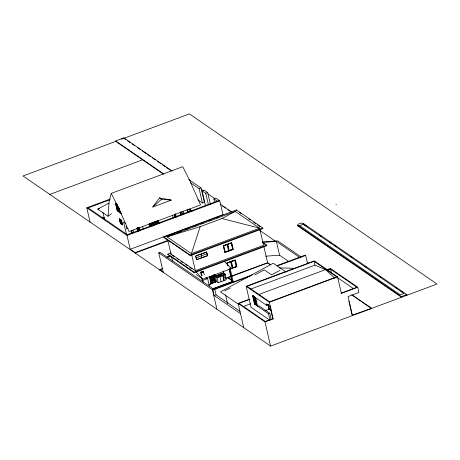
<?xml version="1.0" encoding="UTF-8"?>
<svg xmlns="http://www.w3.org/2000/svg" width="460" height="460" viewBox="0 0 460 460"><rect width="100%" height="100%" fill="white"/><g stroke="black" fill="none" stroke-linecap="round" stroke-linejoin="round"><path stroke-width="0.69" d="M108.957 203.101L97.687 209.162L108.014 216.257L109.141 201.204L111.257 193.378L182.735 166.715L189.917 180.929L200.571 204.918L129.093 231.575L118.433 207.586L111.257 193.378M191.417 253.621L200.123 226.665L221.95 218.529L235.232 211.422L259.624 228.183L191.417 253.621L167.026 236.86L235.232 211.422M210.387 277.598L210.433 277.374M152.743 207.023L159.499 197.886L171.298 200.1L152.743 207.023L161.546 199.295L171.298 200.1M210.168 277.363L210.427 277.702M108.014 216.257L111.389 213.658M254.886 274.925L264.224 269.825L271.538 274.85L279.927 270.382M224.652 290.91L230.397 287.977M163.306 174.047L115.759 141.375L115.661 140.932L123.843 137.879L172.092 171.039M115.759 141.375L23 175.973L270.578 346.098L437 284.027L189.422 113.902L123.947 138.322L123.843 137.879M121.428 139.265L123.314 138.558M49.829 194.413L142.594 159.815L142.491 159.373M90.079 222.065L86.779 207.788L110.308 199.013M109.727 199.853L88.245 207.868L127.282 234.692L219.167 200.422M97.687 209.162L99.705 208.414M117.369 204.964L115.788 203.878L117.317 210.49L117.806 210.312L120.968 212.48M102.281 218.138L104.293 217.39M190.411 182.706L199.134 188.703L201.066 187.979L204.361 202.262L202.429 202.981L197.777 199.784M119.364 218.736L120.485 223.589L119.364 218.736L121.566 220.19L122.688 225.043L120.485 223.589M120.37 219.897L121.095 223.019L122.751 224.158L122.262 224.342L120.6 223.203L119.738 219.454L120.227 219.27M119.738 219.454L121.394 220.593L121.888 220.409M205.355 204.993L202.072 190.768L204.004 190.049L207.69 192.579L210.392 204.292M120.6 223.203L121.095 223.019M202.072 190.768L205.758 193.298L207.69 192.579M127.983 228.465L126.69 228.948L126.051 226.188M214.63 202.21L213.848 198.812L215.78 198.093L219.788 200.847L222.985 214.682L130.22 249.28L135.102 252.632L135.2 253.075L168.176 240.775M149.747 223.629L157.699 220.662M152.116 223.134L155.187 221.99M158.401 223.157L157.745 221.036L155.698 221.8L156.314 224.445M152.064 225.314L151.61 223.33L149.563 224.089L157.941 221.174M86.779 207.788L127.029 235.445L219.788 200.847M163.869 237.003L236.44 209.938L262.781 228.039L262.913 228.591L190.336 255.656L163.996 237.555L163.869 237.003L190.21 255.105L190.336 255.656M170.717 235.048L174.076 233.795M178.106 232.288L181.464 231.041M185.501 229.534L188.859 228.281M194.235 226.274L196.248 225.526M201.624 223.52L203.642 222.766M209.018 220.76L211.031 220.012M216.407 218.005L218.425 217.252M135.102 252.632L168.078 240.333M163.254 272.349L158.746 252.833L160.109 252.327L213.773 289.202M262.585 242.282L266.731 245.128L266.858 245.68L194.281 272.745L167.94 254.644L167.814 254.092L171.172 252.839M167.014 256.933L169.7 255.933M166.951 257.606L170.982 256.099M190.21 255.105L262.781 228.039M196.219 255.794L200.462 254.213M196.167 258.411L196.638 259.739L207.552 255.668L206.724 252.086L201.072 253.989L201.9 257.571M223.301 245.715L231.679 242.794L233.208 249.412L225.02 252.465L223.301 245.715L225.02 252.465M161.609 269.083L159.591 269.836L162.909 268.358M195.615 256.024L206.724 252.086M223.497 245.847L231.679 242.794M206.942 253.742L196.029 257.813L195.753 256.617M196.443 259.607L207.552 255.668M224.825 252.327L233.208 249.412M170.97 253.949L195.362 270.71L263.568 245.272L259.911 229.419M167.814 254.092L194.155 272.193L266.731 245.128M201.52 276.029L200.64 272.222L202.877 271.388L203.561 271.854L204.292 275.034M227.499 262.723L234.514 260.107M200.64 272.222L201.325 272.688L203.561 271.854M226.912 262.942L235.29 260.021L236.819 266.633L230.523 268.985M230.144 268.669L232.139 267.927L230.73 261.803L227.401 263.045L228.028 265.765M230.195 268.899L236.819 266.633M196.253 274.568L202.935 279.162L231.202 268.623L224.221 261.211M202.498 280.577L207.678 278.645L209.386 286.039M223.531 272.952L215.079 276.052L217.045 277.403L225.009 274.43L223.261 272.998L225.423 274.482L217.022 277.616L215.142 276.328L214.63 274.12M210.835 277.811L212.089 277.345M212.198 277.305L213.342 276.874M215.142 276.328L223.543 273.194L223.037 270.986M218.115 275.741L221.392 274.517L222.048 274.971L218.776 276.19L218.115 275.741L218.218 276.178L221.49 274.959L221.392 274.517M211.094 278.933L212.347 278.467M212.457 278.426L213.601 278.001M216.976 277.127L224.946 274.154L226.245 279.778L218.276 282.75L216.597 281.595L215.297 275.971L216.976 277.127L218.276 282.75M225.423 274.482L217.022 277.616M211.353 280.059L212.606 279.588M212.715 279.548L213.86 279.122M222.991 276.678L225.325 275.81M223.307 278.058L225.647 277.184M211.036 283.4L215.596 281.905L211.036 283.4L209.495 276.719M208.771 284.51L216.597 281.595M225.785 278.162L227.625 277.478L232.024 280.502M227.625 277.478L267.605 262.746L270.474 264.718M210.013 284.406L211.353 283.906M226.763 278.162L230.115 276.908M232.127 276.161L267.645 262.913L270.514 264.885M223.629 279.438L225.963 278.564M212.583 288.88L232.317 281.52L231.8 281.163M212.618 289.047L233.128 281.399M252.753 274.66L212.411 289.708L216.913 309.223M276.943 265.638L305.17 255.11L305.659 255.444L307.579 263.775M158.746 252.833L212.894 290.041L250.464 276.029M277.386 265.989L305.659 255.444M212.894 290.041L214.17 295.556L216.068 294.848L240.068 311.339M270.049 320.361L251.005 307.274L246.169 286.327L314.375 260.889L337.548 276.811L341.366 293.348L357.736 287.247L358.944 292.479L348.03 296.55L352.423 315.572M314.048 261.291L247.026 286.287L269.669 301.846L336.691 276.851L314.048 261.291L314.939 265.15L325.502 269.623L334.955 278.3M250.596 289.15L314.939 265.15M253.017 295.671L254.926 303.939L257.387 305.635L256.95 305.796L254.489 304.106L252.58 295.832L253.017 295.671L253.834 296.234M258.474 294.618L325.502 269.623M327.117 269.675L330.395 268.456L357.736 287.247M243.742 327.664L238.142 303.404L249.556 299.149M327.054 270.244L330.907 268.807M249.665 299.374L238.964 303.37L265.288 321.459L273.159 318.791L264.977 321.845L238.142 303.404M327.917 270.192L330.591 269.192L356.914 287.281L341.113 293.175L341.366 293.348M252.58 295.832L255.041 297.528L255.478 297.361M243.328 306.532L250.683 303.784M254.489 304.106L254.926 303.939M267.829 304.842L266.576 305.313L255.697 297.839L257.646 306.274L258.899 305.802L269.779 313.277L271.153 319.234M246.169 286.327L269.341 302.249L337.548 276.811M265.04 310.701L268.991 309.223L271.291 310.632M257.646 306.274L268.519 313.749L269.779 313.277M406.835 294.561L303.341 223.439A3.053 1.156 -13 0 0 299.397 223.623A3.053 1.156 -13 0 0 297.884 225.475L401.379 296.591L406.835 294.561L406.991 295.222L405.806 294.406M352.274 295.222L371.519 308.447L352.13 315.186M167.026 236.86L200.123 226.665M262.395 242.408L276.385 241.414L299.805 257.514M265.575 256.191L279.565 255.196L288.938 261.636M262.361 241.902L277.679 240.862L301.162 256.996M279.042 267.864L292.267 268.237L293.244 268.91M221.95 218.529L259.624 228.183M205.913 277.621L207.678 278.645L206.109 277.564M304.675 224.917L306.452 226.136M319.464 235.077L321.235 236.296M329.515 241.983L331.292 243.202M334.84 245.64L336.024 246.456M350.215 256.208L351.992 257.427M364.998 266.369L366.775 267.588M380.374 276.931L381.558 277.748M395.755 287.5L397.526 288.719M401.074 291.157L402.258 291.968M297.792 225.584A3.053 1.156 -13 0 0 298.04 226.136L401.534 297.258L401.379 296.591M337.462 277.621L353.257 288.477M239.493 212.497L241.253 213.704M248.86 218.937L250.033 219.736M253.546 222.151L255.886 223.761M257.64 224.969L259.98 226.579M188.853 179.59L201.066 187.979M201.394 189.411L203.153 190.618M208.006 193.953L214.952 198.726M307.263 262.401L308.436 263.212M213.848 198.812L217.235 201.141M259.699 230.42L275.316 241.149M220.225 204.108L231.357 211.761M351.641 294.601L371.473 308.229M123.947 138.322L125.718 139.541M127.489 140.76L130.445 142.784M132.215 144.003L134.579 145.624M137.528 147.654L140.484 149.684M142.255 150.903L146.389 153.743M147.568 154.554L150.518 156.584M152.294 157.803L155.244 159.833M157.607 161.454L161.149 163.886M162.328 164.697L165.284 166.727M166.462 167.538L171.189 170.786M222.565 206.091L225.521 208.121M227.878 209.743L230.242 211.364M115.661 140.932L163.794 174.012M262.712 242.828L265.081 244.455M286.137 272.107L273.234 263.235L220.443 291.881L238.751 304.462M189.382 209.041L192.337 211.071M189.457 209.369L191.82 210.996M159.499 197.886L161.546 199.295M235.29 260.021L236.624 266.501M229.983 267.783L231.202 268.623M223.48 272.918L225.36 274.206M227.665 277.644L230.96 279.91M255.07 297.079L254.248 296.516L256.157 304.784M231.834 281.33L232.352 281.687M117.702 204.671L115.42 203.159L117.202 210.875L121.71 213.917M120.773 212.071L120.02 211.554L119.548 209.536M117.317 210.49L121.003 213.026M121.814 220.633L120.52 219.742L121.193 222.663L122.486 223.554M172.258 255.3L174.001 256.496M176.905 258.491L178.647 259.687M180.97 261.286L182.712 262.482M185.616 264.477L187.358 265.673M189.681 267.272L192.004 268.87M125.655 223.456L123.585 222.036L126.391 234.18M214.17 295.556L240.511 313.657M159.539 269.617L163.202 272.13M195.954 271.756L202.935 279.162M210.364 277.322L210.461 277.65L209.978 277.581M336.053 204.343L336.151 204.786M348.916 301.266L349.215 302.553M349.381 303.278L351.975 314.519M330.591 269.192L331.464 272.976M303.341 223.439L303.497 224.1M297.884 225.475L298.04 226.136M276.385 241.414L279.565 255.196M263.856 246.497L267.645 262.913M269.341 302.249L273.159 318.791M270.026 305.923L271.13 310.69M272.78 318.757L269.916 306.354L266.231 303.824L266.576 305.313M268.237 304.52L269.341 309.287M268.077 304.583L269.175 309.35M268.036 305.089L268.991 309.223M268.519 313.749L269.899 319.7M264.977 321.845L270.578 346.098M236.44 209.938L236.566 210.484M255.041 297.528L256.95 305.796M254.403 296.815L256.197 304.589M231.483 242.661L233.013 249.274M227.395 244.185L228.919 250.803M231.006 261.412L232.53 268.03M230.299 269.146L233.162 281.566M229.367 268.743L232.392 281.853L231.874 281.497L229.005 269.06M227.108 263.074L227.568 265.058M227.067 263.603L227.372 264.925M205.758 193.298L208.414 204.815M222.611 275.028L223.905 280.652M225.549 294.791L227.602 303.68M219.794 276.075L221.093 281.698M199.134 188.703L202.429 202.981M213.9 274.557L215.608 281.963M213.86 275.091L215.401 281.773M206.528 251.953L207.356 255.536M214.791 289.334L216.068 294.848M209.536 276.184L211.243 283.59M189.002 209.185L189.646 211.98M187.64 209.697L188.284 212.491M187.03 209.277L187.674 212.071M201.325 272.688L202.055 275.868M202.394 278.8L203.17 282.164M201.716 278.323L202.503 281.727M195.81 256.157L196.638 259.739M183.298 211.14L183.942 213.934M181.936 211.652L182.58 214.446M191.705 254.863L195.362 270.71M180.814 211.577L181.458 214.291M180.435 212.405L181.062 215.13M194.155 272.193L194.281 272.745M180.159 212.198L180.786 214.906M175.496 213.865L176.266 217.034M175.22 213.969L175.996 217.137M174.978 214.44L175.605 217.166M174.702 214.228L175.329 216.942M174.42 214.693L175.07 217.402M172.632 215.291L173.276 218.086M167.791 240.166L171.097 254.501M171.73 257.238L172.678 261.337M158.361 220.415L159.102 223.635M157.745 221.036L158.205 223.025M157.538 221.363L158.016 223.422M156.066 221.915L156.544 223.974M155.526 222.099L156.003 224.158M154.054 222.651L154.531 224.71M153.651 222.565L154.267 225.21M153.421 222.893L153.899 224.952M151.949 223.439L152.427 225.498M152.018 226.429L151.38 223.681L149.908 224.233L150.386 226.291M149.759 224.227L150.368 226.872M149.713 224.75L150.173 226.74M149.086 223.876L149.678 226.452M142.594 226.372L143.221 229.068M139.334 227.545L139.955 230.242M139.276 227.562L139.898 230.259M139.012 227.297L139.639 230.017M138.098 227.861L138.805 230.931M137.948 227.763L138.655 230.834M137.776 227.648L138.443 230.402M137.73 227.844L138.437 230.914M137.287 227.832L138.075 231.236M137.27 228.396L137.891 231.092M137.218 228.413L137.839 231.11M136.953 228.597L137.592 231.368M133.049 229.931L133.67 232.628M131.692 230.483L132.325 233.22M131.226 230.696L131.853 233.392M127.029 235.445L130.324 249.722M119.151 208.449L119.916 211.755M118.766 207.282L119.698 211.324L118.945 210.806L117.702 205.413M121.394 220.593L122.262 224.342M117.334 204.418L118.864 211.036M116.282 203.694L117.806 210.312M102.971 212.468L104.546 219.305M202.498 278.472L202.498 279.875M227.154 244.536L223.715 245.818L225.118 251.884L228.557 250.602L227.154 244.536M231.19 243.006L227.752 244.289L229.149 250.349L232.587 249.067L231.19 243.006M202.756 271.532L200.957 272.205L201.44 272.544L203.245 271.871L202.756 271.532M234.732 260.297L231.403 261.539L232.812 267.657L236.141 266.415L234.732 260.297M211.83 276.224L210.571 276.69L211.611 281.181L212.865 280.709L211.83 276.224M213.083 275.753L211.939 276.184L212.974 280.669L214.118 280.243L213.083 275.753M223.336 273.05L215.435 276.293L223.336 273.05M214.199 280.583L211.686 281.52L211.916 282.509L214.429 281.577L214.199 280.583M403.886 293.509L400.28 294.854L299.046 225.268A2.064 0.782 -13 0 0 301.438 225.026A2.064 0.782 -13 0 0 302.605 223.939L403.886 293.509M254.196 296.671L253.172 295.97L254.966 303.744L255.99 304.445L254.196 296.671M117.231 204.527L116.472 204.004L117.875 210.07L118.628 210.588L117.231 204.527"/></g></svg>
